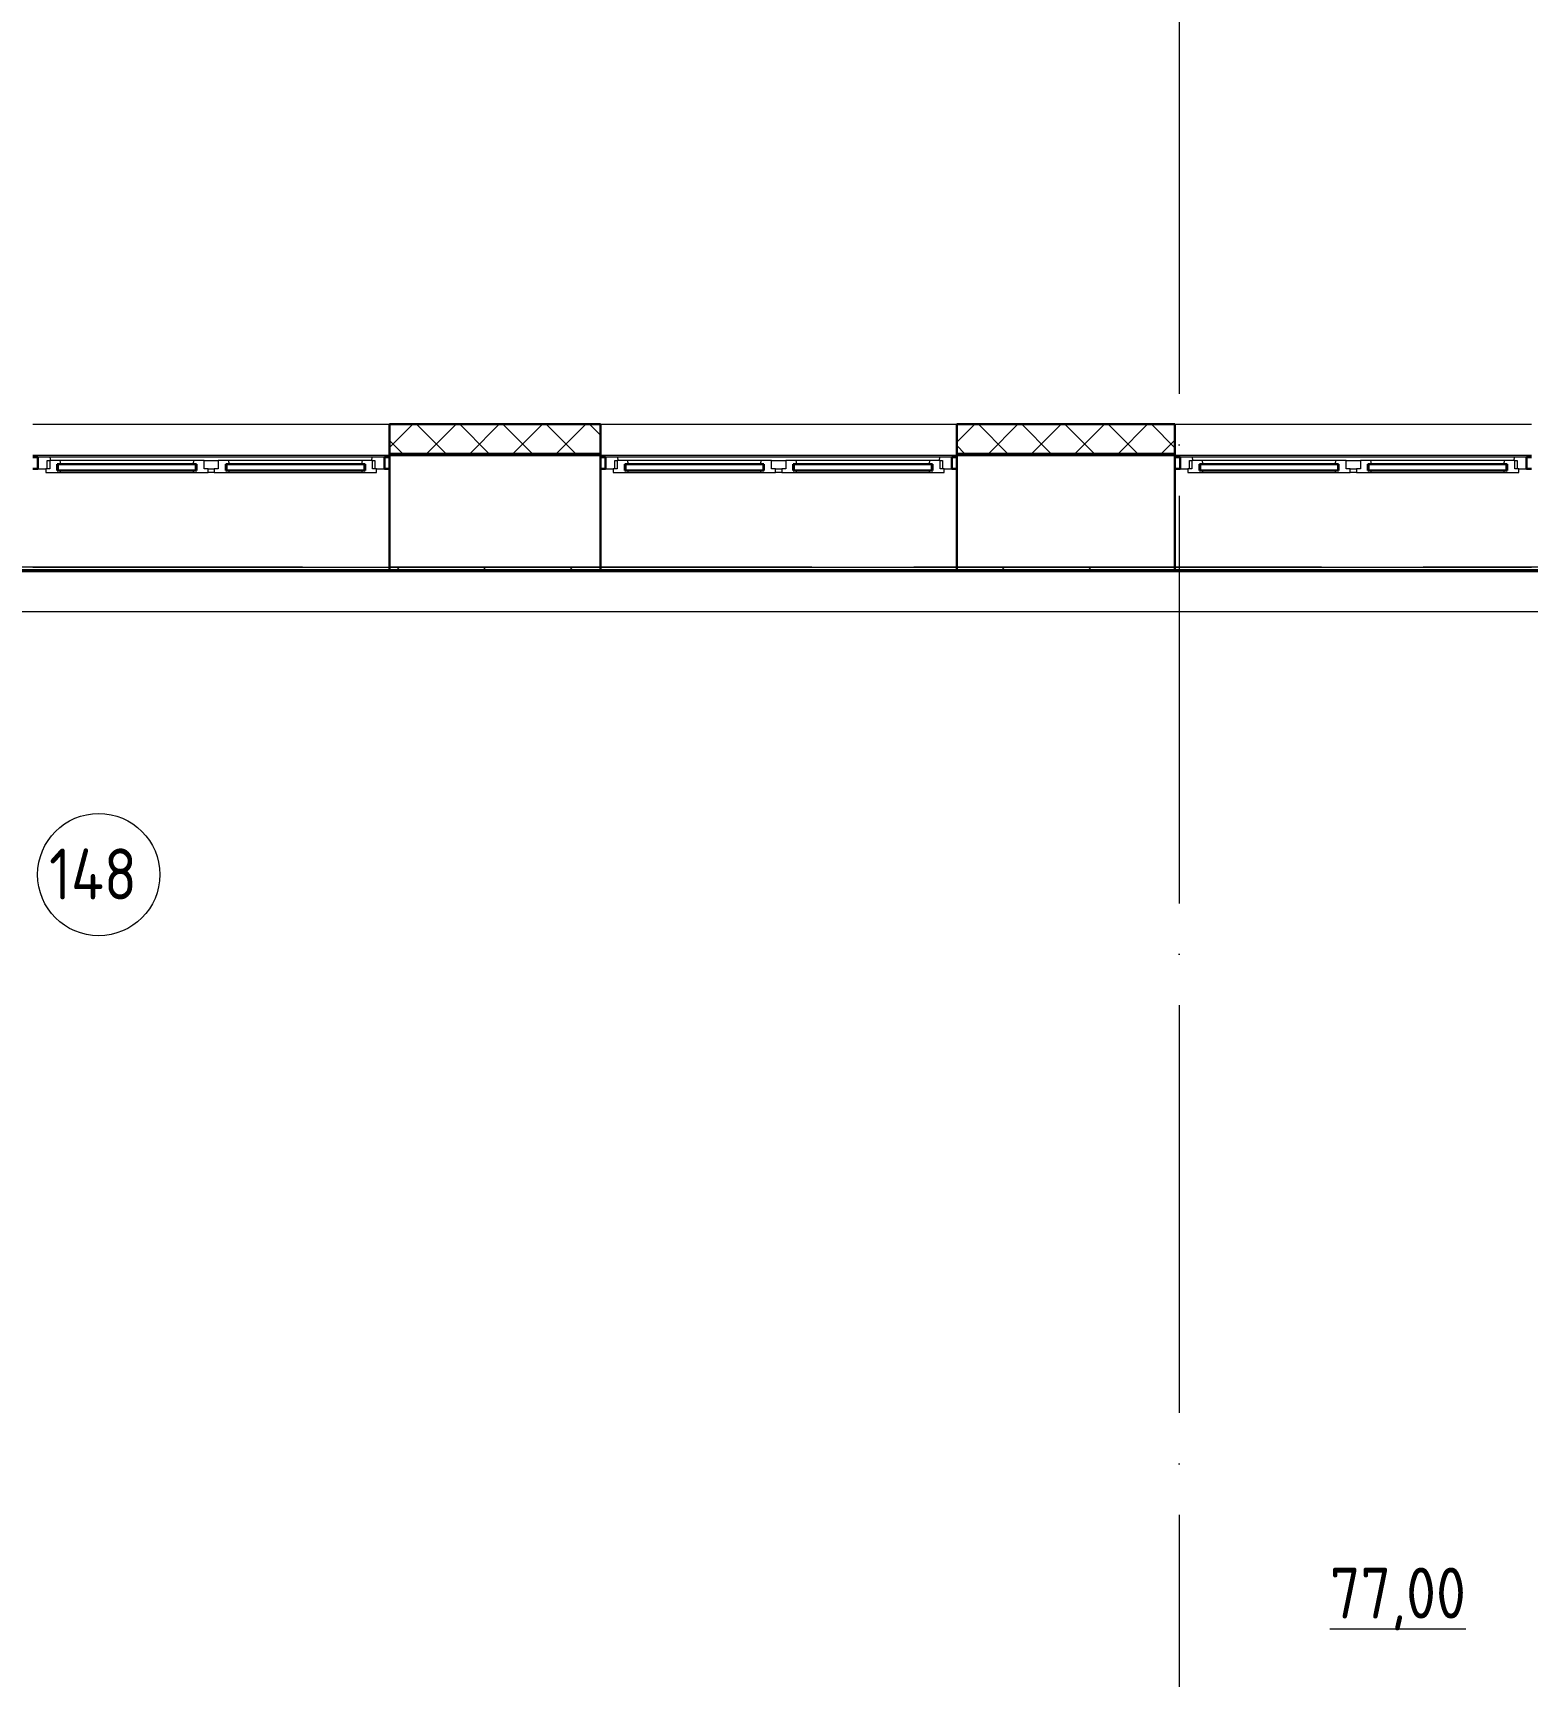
# Model space of a CAD drawing. Header units: millimetres. Extents: x -695119 to 412940, y -249585 to 622758.
# Drawn here: x -7183 to 150, y 102594 to 110657 of the extents above; entities that cross this region are included whole.
import ezdxf

# ---------------------------------------------------------------- set-up
doc = ezdxf.new("R2010")
doc.units = ezdxf.units.MM
doc.linetypes.add('ADSK_Линия сетки', pattern=[25, 20, -2.5, 0, -2.5])
for name, color, linetype, lineweight in [('_ Окна', 252, 'Continuous', 30), ('Марки помещений', 8, 'Continuous', 20), ('Ограждение', 8, 'Continuous', 9), ('Окна', 252, 'Continuous', 9), ('Оси', 252, 'Continuous', 9), ('Стены внутренние', 252, 'Continuous', 18), ('Стены наружные', 252, 'Continuous', 18), ('Стены штриховка', 7, 'Continuous', 9)]:
    doc.layers.add(name, color=color, linetype=linetype, lineweight=lineweight)
doc.styles.add('GOST Common_3', font='', dxfattribs={"height": 3.5})
doc.styles.get('GOST Common_3').set_extended_font_data('GOST type B')

# ---------------------------------------------------------------- blocks, each defined once
blk = doc.blocks.new('1 этаж')
at = {"layer": '_ Окна', "color": 251, "true_color": 0x636466}
for p, q in [((-52107.8, 27398.3), (-52132.8, 27398.3)), ((-52132.8, 27340.3), (-52107.8, 27340.3)), ((-52107.8, 27340.3), (-52107.8, 27398.3)), ((-52009.8, 27364.3), (-52012.8, 27364.3)), ((-52012.8, 27364.3), (-52012.8, 27332.3)), ((-52012.8, 27332.3), (-52009.8, 27332.3)), ((-51332.8, 27364.3), (-52009.8, 27364.3)), ((-52009.8, 27364.3), (-52009.8, 27332.3)), ((-52009.8, 27332.3), (-52009.8, 27364.3)), ((-52009.8, 27332.3), (-51332.8, 27332.3)), ((-51332.8, 27332.3), (-51332.8, 27364.3)), ((-51332.8, 27364.3), (-51332.8, 27332.3)), ((-51329.8, 27364.3), (-51332.8, 27364.3)), ((-51332.8, 27332.3), (-51329.8, 27332.3)), ((-51329.8, 27332.3), (-51329.8, 27364.3)), ((-51182.8, 27364.3), (-51185.8, 27364.3)), ((-51185.8, 27364.3), (-51185.8, 27332.3)), ((-51185.8, 27332.3), (-51182.8, 27332.3)), ((-50505.8, 27364.3), (-51182.8, 27364.3)), ((-51182.8, 27364.3), (-51182.8, 27332.3)), ((-51182.8, 27332.3), (-51182.8, 27364.3)), ((-51182.8, 27332.3), (-50505.8, 27332.3)), ((-50505.8, 27332.3), (-50505.8, 27364.3)), ((-50505.8, 27364.3), (-50505.8, 27332.3)), ((-50502.8, 27364.3), (-50505.8, 27364.3)), ((-50505.8, 27332.3), (-50502.8, 27332.3)), ((-50502.8, 27332.3), (-50502.8, 27364.3)), ((-50382.8, 27398.3), (-50407.8, 27398.3)), ((-50407.8, 27398.3), (-50407.8, 27340.3)), ((-50407.8, 27340.3), (-50382.8, 27340.3)), ((-49322.8, 27398.3), (-49347.8, 27398.3)), ((-49347.8, 27340.3), (-49322.8, 27340.3)), ((-49322.8, 27340.3), (-49322.8, 27398.3)), ((-49224.8, 27364.3), (-49227.8, 27364.3)), ((-49227.8, 27364.3), (-49227.8, 27332.3)), ((-49227.8, 27332.3), (-49224.8, 27332.3)), ((-48547.8, 27364.3), (-49224.8, 27364.3)), ((-49224.8, 27364.3), (-49224.8, 27332.3)), ((-49224.8, 27332.3), (-49224.8, 27364.3)), ((-49224.8, 27332.3), (-48547.8, 27332.3)), ((-48547.8, 27332.3), (-48547.8, 27364.3)), ((-48547.8, 27364.3), (-48547.8, 27332.3)), ((-48544.8, 27364.3), (-48547.8, 27364.3)), ((-48547.8, 27332.3), (-48544.8, 27332.3)), ((-48544.8, 27332.3), (-48544.8, 27364.3)), ((-48397.8, 27364.3), (-48400.8, 27364.3)), ((-48400.8, 27364.3), (-48400.8, 27332.3)), ((-48400.8, 27332.3), (-48397.8, 27332.3)), ((-47720.8, 27364.3), (-48397.8, 27364.3)), ((-48397.8, 27364.3), (-48397.8, 27332.3)), ((-48397.8, 27332.3), (-48397.8, 27364.3)), ((-48397.8, 27332.3), (-47720.8, 27332.3)), ((-47720.8, 27332.3), (-47720.8, 27364.3)), ((-47720.8, 27364.3), (-47720.8, 27332.3)), ((-47717.8, 27364.3), (-47720.8, 27364.3)), ((-47720.8, 27332.3), (-47717.8, 27332.3)), ((-47717.8, 27332.3), (-47717.8, 27364.3)), ((-47597.8, 27398.3), (-47622.8, 27398.3)), ((-47622.8, 27398.3), (-47622.8, 27340.3)), ((-47622.8, 27340.3), (-47597.8, 27340.3)), ((-46502.8, 27398.3), (-46527.8, 27398.3)), ((-46527.8, 27340.3), (-46502.8, 27340.3)), ((-46502.8, 27340.3), (-46502.8, 27398.3)), ((-46404.8, 27364.3), (-46407.8, 27364.3)), ((-46407.8, 27364.3), (-46407.8, 27332.3)), ((-46407.8, 27332.3), (-46404.8, 27332.3)), ((-45727.8, 27364.3), (-46404.8, 27364.3)), ((-46404.8, 27364.3), (-46404.8, 27332.3)), ((-46404.8, 27332.3), (-46404.8, 27364.3)), ((-46404.8, 27332.3), (-45727.8, 27332.3)), ((-45727.8, 27332.3), (-45727.8, 27364.3)), ((-45727.8, 27364.3), (-45727.8, 27332.3)), ((-45724.8, 27364.3), (-45727.8, 27364.3)), ((-45727.8, 27332.3), (-45724.8, 27332.3)), ((-45724.8, 27332.3), (-45724.8, 27364.3)), ((-45577.8, 27364.3), (-45580.8, 27364.3)), ((-45580.8, 27364.3), (-45580.8, 27332.3)), ((-45580.8, 27332.3), (-45577.8, 27332.3)), ((-44900.8, 27364.3), (-45577.8, 27364.3)), ((-45577.8, 27364.3), (-45577.8, 27332.3)), ((-45577.8, 27332.3), (-45577.8, 27364.3)), ((-45577.8, 27332.3), (-44900.8, 27332.3)), ((-44900.8, 27332.3), (-44900.8, 27364.3)), ((-44900.8, 27364.3), (-44900.8, 27332.3)), ((-44897.8, 27364.3), (-44900.8, 27364.3)), ((-44900.8, 27332.3), (-44897.8, 27332.3)), ((-44897.8, 27332.3), (-44897.8, 27364.3)), ((-44777.8, 27398.3), (-44802.8, 27398.3)), ((-44802.8, 27398.3), (-44802.8, 27340.3)), ((-44802.8, 27340.3), (-44777.8, 27340.3))]:
    blk.add_line(p, q, dxfattribs=at)
at = {"layer": '_ Окна', "color": 251, "lineweight": 18, "true_color": 0x636466}
for p, q in [((-52048.4, 27398.3), (-52107.8, 27398.3)), ((-52107.8, 27398.3), (-52107.8, 27340.3)), ((-52107.8, 27340.3), (-52069.8, 27340.3)), ((-52049.8, 27340.3), (-52069.8, 27340.3)), ((-52069.8, 27340.3), (-52069.8, 27323.3)), ((-52061.8, 27340.3), (-52061.8, 27381.3)), ((-52061.8, 27381.3), (-52049.8, 27381.3)), ((-52049.8, 27381.3), (-52049.8, 27340.3)), ((-51999.4, 27381.3), (-52049.8, 27381.3)), ((-52043.8, 27381.3), (-52048.4, 27398.3)), ((-52012.8, 27332.3), (-52012.8, 27364.3)), ((-52012.8, 27364.3), (-51994.8, 27364.3)), ((-51994.8, 27332.3), (-52012.8, 27332.3)), ((-51994.8, 27364.3), (-51999.4, 27381.3)), ((-51997.2, 27323.3), (-51994.8, 27332.3)), ((-51343.2, 27381.3), (-51347.8, 27364.3)), ((-51347.8, 27364.3), (-51329.8, 27364.3)), ((-51329.8, 27332.3), (-51347.8, 27332.3)), ((-51347.8, 27332.3), (-51345.4, 27323.3)), ((-51292.8, 27381.3), (-51343.2, 27381.3)), ((-51329.8, 27364.3), (-51329.8, 27332.3)), ((-51292.8, 27340.3), (-51292.8, 27381.3)), ((-51272.8, 27340.3), (-51292.8, 27340.3)), ((-51272.8, 27323.3), (-51272.8, 27340.3)), ((-51222.8, 27340.3), (-51242.8, 27340.3)), ((-51242.8, 27340.3), (-51242.8, 27323.3)), ((-51222.8, 27381.3), (-51222.8, 27340.3)), ((-51172.4, 27381.3), (-51222.8, 27381.3)), ((-51185.8, 27332.3), (-51185.8, 27364.3)), ((-51185.8, 27364.3), (-51167.8, 27364.3)), ((-51167.8, 27332.3), (-51185.8, 27332.3)), ((-51167.8, 27364.3), (-51172.4, 27381.3)), ((-51170.2, 27323.3), (-51167.8, 27332.3)), ((-50516.2, 27381.3), (-50520.8, 27364.3)), ((-50520.8, 27364.3), (-50502.8, 27364.3)), ((-50502.8, 27332.3), (-50520.8, 27332.3)), ((-50520.8, 27332.3), (-50518.4, 27323.3)), ((-50465.8, 27381.3), (-50516.2, 27381.3)), ((-50502.8, 27364.3), (-50502.8, 27332.3)), ((-50467.2, 27398.3), (-50471.8, 27381.3)), ((-50407.8, 27398.3), (-50467.2, 27398.3)), ((-50465.8, 27340.3), (-50465.8, 27381.3)), ((-50465.8, 27381.3), (-50453.8, 27381.3)), ((-50445.8, 27340.3), (-50465.8, 27340.3)), ((-50453.8, 27381.3), (-50453.8, 27340.3)), ((-50445.8, 27323.3), (-50445.8, 27340.3)), ((-50445.8, 27340.3), (-50407.8, 27340.3)), ((-50407.8, 27340.3), (-50407.8, 27398.3)), ((-49263.4, 27398.3), (-49322.8, 27398.3)), ((-49322.8, 27398.3), (-49322.8, 27340.3)), ((-49322.8, 27340.3), (-49284.8, 27340.3)), ((-49264.8, 27340.3), (-49284.8, 27340.3)), ((-49284.8, 27340.3), (-49284.8, 27323.3)), ((-49276.8, 27340.3), (-49276.8, 27381.3)), ((-49276.8, 27381.3), (-49264.8, 27381.3)), ((-49264.8, 27381.3), (-49264.8, 27340.3)), ((-49214.4, 27381.3), (-49264.8, 27381.3)), ((-49258.8, 27381.3), (-49263.4, 27398.3)), ((-49227.8, 27332.3), (-49227.8, 27364.3)), ((-49227.8, 27364.3), (-49209.8, 27364.3)), ((-49209.8, 27332.3), (-49227.8, 27332.3)), ((-49209.8, 27364.3), (-49214.4, 27381.3)), ((-49212.2, 27323.3), (-49209.8, 27332.3)), ((-48558.2, 27381.3), (-48562.8, 27364.3)), ((-48562.8, 27364.3), (-48544.8, 27364.3)), ((-48544.8, 27332.3), (-48562.8, 27332.3)), ((-48562.8, 27332.3), (-48560.4, 27323.3)), ((-48507.8, 27381.3), (-48558.2, 27381.3)), ((-48544.8, 27364.3), (-48544.8, 27332.3)), ((-48507.8, 27340.3), (-48507.8, 27381.3)), ((-48487.8, 27340.3), (-48507.8, 27340.3)), ((-48487.8, 27323.3), (-48487.8, 27340.3)), ((-48437.8, 27340.3), (-48457.8, 27340.3)), ((-48457.8, 27340.3), (-48457.8, 27323.3)), ((-48437.8, 27381.3), (-48437.8, 27340.3)), ((-48387.4, 27381.3), (-48437.8, 27381.3)), ((-48400.8, 27332.3), (-48400.8, 27364.3)), ((-48400.8, 27364.3), (-48382.8, 27364.3)), ((-48382.8, 27332.3), (-48400.8, 27332.3)), ((-48382.8, 27364.3), (-48387.4, 27381.3)), ((-48385.2, 27323.3), (-48382.8, 27332.3)), ((-47731.2, 27381.3), (-47735.8, 27364.3)), ((-47735.8, 27364.3), (-47717.8, 27364.3)), ((-47717.8, 27332.3), (-47735.8, 27332.3)), ((-47735.8, 27332.3), (-47733.4, 27323.3)), ((-47680.8, 27381.3), (-47731.2, 27381.3)), ((-47717.8, 27364.3), (-47717.8, 27332.3)), ((-47682.2, 27398.3), (-47686.8, 27381.3)), ((-47622.8, 27398.3), (-47682.2, 27398.3)), ((-47680.8, 27340.3), (-47680.8, 27381.3)), ((-47680.8, 27381.3), (-47668.8, 27381.3)), ((-47660.8, 27340.3), (-47680.8, 27340.3)), ((-47668.8, 27381.3), (-47668.8, 27340.3)), ((-47660.8, 27323.3), (-47660.8, 27340.3)), ((-47660.8, 27340.3), (-47622.8, 27340.3)), ((-47622.8, 27340.3), (-47622.8, 27398.3)), ((-46443.4, 27398.3), (-46502.8, 27398.3)), ((-46502.8, 27398.3), (-46502.8, 27340.3)), ((-46502.8, 27340.3), (-46464.8, 27340.3)), ((-46444.8, 27340.3), (-46464.8, 27340.3)), ((-46464.8, 27340.3), (-46464.8, 27323.3)), ((-46456.8, 27340.3), (-46456.8, 27381.3)), ((-46456.8, 27381.3), (-46444.8, 27381.3)), ((-46444.8, 27381.3), (-46444.8, 27340.3)), ((-46394.4, 27381.3), (-46444.8, 27381.3)), ((-46438.8, 27381.3), (-46443.4, 27398.3)), ((-46407.8, 27332.3), (-46407.8, 27364.3)), ((-46407.8, 27364.3), (-46389.8, 27364.3)), ((-46389.8, 27332.3), (-46407.8, 27332.3)), ((-46389.8, 27364.3), (-46394.4, 27381.3)), ((-46392.2, 27323.3), (-46389.8, 27332.3)), ((-45738.2, 27381.3), (-45742.8, 27364.3)), ((-45742.8, 27364.3), (-45724.8, 27364.3)), ((-45724.8, 27332.3), (-45742.8, 27332.3)), ((-45742.8, 27332.3), (-45740.4, 27323.3)), ((-45687.8, 27381.3), (-45738.2, 27381.3)), ((-45724.8, 27364.3), (-45724.8, 27332.3)), ((-45687.8, 27340.3), (-45687.8, 27381.3)), ((-45667.8, 27340.3), (-45687.8, 27340.3)), ((-45667.8, 27323.3), (-45667.8, 27340.3)), ((-45617.8, 27340.3), (-45637.8, 27340.3)), ((-45637.8, 27340.3), (-45637.8, 27323.3)), ((-45617.8, 27381.3), (-45617.8, 27340.3)), ((-45567.4, 27381.3), (-45617.8, 27381.3)), ((-45580.8, 27332.3), (-45580.8, 27364.3)), ((-45580.8, 27364.3), (-45562.8, 27364.3)), ((-45562.8, 27332.3), (-45580.8, 27332.3)), ((-45562.8, 27364.3), (-45567.4, 27381.3)), ((-45565.2, 27323.3), (-45562.8, 27332.3)), ((-44911.2, 27381.3), (-44915.8, 27364.3)), ((-44915.8, 27364.3), (-44897.8, 27364.3)), ((-44897.8, 27332.3), (-44915.8, 27332.3)), ((-44915.8, 27332.3), (-44913.4, 27323.3)), ((-44860.8, 27381.3), (-44911.2, 27381.3)), ((-44897.8, 27364.3), (-44897.8, 27332.3)), ((-44862.2, 27398.3), (-44866.8, 27381.3)), ((-44802.8, 27398.3), (-44862.2, 27398.3)), ((-44860.8, 27340.3), (-44860.8, 27381.3)), ((-44860.8, 27381.3), (-44848.8, 27381.3)), ((-44840.8, 27340.3), (-44860.8, 27340.3)), ((-44848.8, 27381.3), (-44848.8, 27340.3)), ((-44840.8, 27323.3), (-44840.8, 27340.3)), ((-44840.8, 27340.3), (-44802.8, 27340.3)), ((-44802.8, 27340.3), (-44802.8, 27398.3)), ((-52069.8, 27323.3), (-52013.8, 27323.3)), ((-52013.8, 27323.3), (-52012.8, 27324.3)), ((-52012.8, 27324.3), (-52011.8, 27323.3)), ((-52011.8, 27323.3), (-51997.2, 27323.3)), ((-51345.4, 27323.3), (-51330.8, 27323.3)), ((-51330.8, 27323.3), (-51329.8, 27324.3)), ((-51329.8, 27324.3), (-51328.8, 27323.3)), ((-51328.8, 27323.3), (-51272.8, 27323.3)), ((-51242.8, 27323.3), (-51186.8, 27323.3)), ((-51186.8, 27323.3), (-51185.8, 27324.3)), ((-51185.8, 27324.3), (-51184.8, 27323.3)), ((-51184.8, 27323.3), (-51170.2, 27323.3)), ((-50518.4, 27323.3), (-50503.8, 27323.3)), ((-50503.8, 27323.3), (-50502.8, 27324.3)), ((-50502.8, 27324.3), (-50501.8, 27323.3)), ((-50501.8, 27323.3), (-50445.8, 27323.3)), ((-49284.8, 27323.3), (-49228.8, 27323.3)), ((-49228.8, 27323.3), (-49227.8, 27324.3)), ((-49227.8, 27324.3), (-49226.8, 27323.3)), ((-49226.8, 27323.3), (-49212.2, 27323.3)), ((-48560.4, 27323.3), (-48545.8, 27323.3)), ((-48545.8, 27323.3), (-48544.8, 27324.3)), ((-48544.8, 27324.3), (-48543.8, 27323.3)), ((-48543.8, 27323.3), (-48487.8, 27323.3)), ((-48457.8, 27323.3), (-48401.8, 27323.3)), ((-48401.8, 27323.3), (-48400.8, 27324.3)), ((-48400.8, 27324.3), (-48399.8, 27323.3)), ((-48399.8, 27323.3), (-48385.2, 27323.3)), ((-47733.4, 27323.3), (-47718.8, 27323.3)), ((-47718.8, 27323.3), (-47717.8, 27324.3)), ((-47717.8, 27324.3), (-47716.8, 27323.3)), ((-47716.8, 27323.3), (-47660.8, 27323.3)), ((-46464.8, 27323.3), (-46408.8, 27323.3)), ((-46408.8, 27323.3), (-46407.8, 27324.3)), ((-46407.8, 27324.3), (-46406.8, 27323.3)), ((-46406.8, 27323.3), (-46392.2, 27323.3)), ((-45740.4, 27323.3), (-45725.8, 27323.3)), ((-45725.8, 27323.3), (-45724.8, 27324.3)), ((-45724.8, 27324.3), (-45723.8, 27323.3)), ((-45723.8, 27323.3), (-45667.8, 27323.3)), ((-45637.8, 27323.3), (-45581.8, 27323.3)), ((-45581.8, 27323.3), (-45580.8, 27324.3)), ((-45580.8, 27324.3), (-45579.8, 27323.3)), ((-45579.8, 27323.3), (-45565.2, 27323.3)), ((-44913.4, 27323.3), (-44898.8, 27323.3)), ((-44898.8, 27323.3), (-44897.8, 27324.3)), ((-44897.8, 27324.3), (-44896.8, 27323.3)), ((-44896.8, 27323.3), (-44840.8, 27323.3))]:
    blk.add_line(p, q, dxfattribs=at)
at = {"layer": 'Марки помещений', "color": 251, "true_color": 0x636466}
blk.add_circle((-51809.6, 25349.9), 300, dxfattribs=at)
at = {"layer": 'Ограждение', "color": 251, "true_color": 0x636466}
for p, q in [((-52132.8, 26858.3), (-50382.8, 26858.3)), ((-49347.8, 26858.3), (-47597.8, 26858.3)), ((-46527.8, 26858.3), (-44777.8, 26858.3)), ((-44482.8, 26638.3), (-53212.8, 26638.3))]:
    blk.add_line(p, q, dxfattribs=at)
at = {"layer": 'Окна', "color": 251, "true_color": 0x636466}
for p, q in [((-50467.2, 27398.3), (-52048.4, 27398.3)), ((-51343.2, 27381.3), (-51999.4, 27381.3)), ((-51292.8, 27381.3), (-51222.8, 27381.3)), ((-51272.8, 27340.3), (-51242.8, 27340.3)), ((-50516.2, 27381.3), (-51172.4, 27381.3)), ((-47682.2, 27398.3), (-49263.4, 27398.3)), ((-48558.2, 27381.3), (-49214.4, 27381.3)), ((-48507.8, 27381.3), (-48437.8, 27381.3)), ((-48487.8, 27340.3), (-48457.8, 27340.3)), ((-47731.2, 27381.3), (-48387.4, 27381.3)), ((-44862.2, 27398.3), (-46443.4, 27398.3)), ((-45738.2, 27381.3), (-46394.4, 27381.3)), ((-45687.8, 27381.3), (-45617.8, 27381.3)), ((-45667.8, 27340.3), (-45637.8, 27340.3)), ((-44911.2, 27381.3), (-45567.4, 27381.3)), ((-52013.8, 27323.3), (-52011.8, 27323.3)), ((-51997.2, 27323.3), (-51345.4, 27323.3)), ((-51330.8, 27323.3), (-51328.8, 27323.3)), ((-51242.8, 27323.3), (-51272.8, 27323.3)), ((-51186.8, 27323.3), (-51184.8, 27323.3)), ((-51170.2, 27323.3), (-50518.4, 27323.3)), ((-50503.8, 27323.3), (-50501.8, 27323.3)), ((-49228.8, 27323.3), (-49226.8, 27323.3)), ((-49212.2, 27323.3), (-48560.4, 27323.3)), ((-48545.8, 27323.3), (-48543.8, 27323.3)), ((-48457.8, 27323.3), (-48487.8, 27323.3)), ((-48401.8, 27323.3), (-48399.8, 27323.3)), ((-48385.2, 27323.3), (-47733.4, 27323.3)), ((-47718.8, 27323.3), (-47716.8, 27323.3)), ((-46408.8, 27323.3), (-46406.8, 27323.3)), ((-46392.2, 27323.3), (-45740.4, 27323.3)), ((-45725.8, 27323.3), (-45723.8, 27323.3)), ((-45637.8, 27323.3), (-45667.8, 27323.3)), ((-45581.8, 27323.3), (-45579.8, 27323.3)), ((-45565.2, 27323.3), (-44913.4, 27323.3)), ((-44898.8, 27323.3), (-44896.8, 27323.3))]:
    blk.add_line(p, q, dxfattribs=at)
at = {"layer": 'Оси', "color": 251, "linetype": 'ADSK_Линия сетки', "ltscale": 100, "true_color": 0x636466}
for p, q in [((-46507.8, 32208.9), (-46507.8, 10958.3)), ((-807.8, 26858.3), (-72530.1, 26858.3))]:
    blk.add_line(p, q, dxfattribs=at)
at = {"layer": 'Стены внутренние', "color": 251, "true_color": 0x636466}
for p, q in [((-52132.8, 27560.3), (-50382.8, 27560.3)), ((-49347.8, 27560.3), (-47597.8, 27560.3)), ((-46527.8, 27560.3), (-44777.8, 27560.3)), ((-52132.8, 27408.3), (-50382.8, 27408.3)), ((-49347.8, 27408.3), (-47597.8, 27408.3)), ((-46527.8, 27408.3), (-44777.8, 27408.3)), ((-50382.8, 26858.3), (-49347.8, 26858.3)), ((-47597.8, 26858.3), (-46527.8, 26858.3))]:
    blk.add_line(p, q, dxfattribs=at)
at = {"layer": 'Стены внутренние', "color": 251, "lineweight": 30, "true_color": 0x636466}
for p, q in [((-49347.8, 27560.3), (-50382.8, 27560.3)), ((-50382.8, 27560.3), (-50382.8, 27418.3)), ((-49347.8, 27418.3), (-49347.8, 27560.3)), ((-46527.8, 27560.3), (-47597.8, 27560.3)), ((-47597.8, 27560.3), (-47597.8, 27418.3)), ((-46527.8, 27418.3), (-46527.8, 27560.3)), ((-49347.8, 27408.3), (-50382.8, 27408.3)), ((-50382.8, 27408.3), (-50382.8, 26858.3)), ((-49347.8, 26858.3), (-49347.8, 27408.3)), ((-46527.8, 27408.3), (-47597.8, 27408.3)), ((-47597.8, 27408.3), (-47597.8, 26858.3)), ((-46527.8, 26858.3), (-46527.8, 27408.3))]:
    blk.add_line(p, q, dxfattribs=at)
at = {"layer": 'Стены внутренние', "color": 251, "linetype": 'Continuous', "lineweight": 9, "true_color": 0x636466}
for p, q in [((-50380.8, 27447.4), (-50269.9, 27558.3)), ((-50108.3, 27418.3), (-50248.3, 27558.3)), ((-50232, 27560.3), (-50233.2, 27558.3)), ((-50197.8, 27418.3), (-50057.8, 27558.3)), ((-49896.2, 27418.3), (-50036.2, 27558.3)), ((-49985.7, 27418.3), (-49845.7, 27558.3)), ((-49684, 27418.3), (-49824, 27558.3)), ((-49773.5, 27418.3), (-49633.5, 27558.3)), ((-49471.9, 27418.3), (-49611.9, 27558.3)), ((-49561.4, 27418.3), (-49421.4, 27558.3)), ((-49349.8, 27508.3), (-49399.8, 27558.3)), ((-47595.8, 27474.7), (-47512.2, 27558.3)), ((-47350.6, 27418.3), (-47490.6, 27558.3)), ((-47440.1, 27418.3), (-47300.1, 27558.3)), ((-47325, 27558.3), (-47326.2, 27560.3)), ((-47138.4, 27418.3), (-47278.4, 27558.3)), ((-47228, 27418.3), (-47088, 27558.3)), ((-46926.3, 27418.3), (-47066.3, 27558.3)), ((-47015.8, 27418.3), (-46875.8, 27558.3)), ((-46714.2, 27418.3), (-46854.2, 27558.3)), ((-46803.7, 27418.3), (-46663.7, 27558.3)), ((-46738.4, 27558.3), (-46739.1, 27559.4)), ((-46529.8, 27446), (-46642, 27558.3)), ((-50320.4, 27418.3), (-50380.8, 27478.7)), ((-47595.8, 27452.7), (-47597.8, 27449.3)), ((-47562.7, 27418.3), (-47595.8, 27451.4)), ((-46591.6, 27418.3), (-46529.8, 27480))]:
    blk.add_line(p, q, dxfattribs=at)
at = {"layer": 'Стены наружные', "color": 251, "lineweight": 30, "true_color": 0x636466}
for p, q in [((-50382.8, 27418.3), (-50382.8, 27408.3)), ((-49347.8, 27408.3), (-49347.8, 27418.3)), ((-47597.8, 27418.3), (-47597.8, 27408.3)), ((-46527.8, 27408.3), (-46527.8, 27418.3)), ((-50382.8, 26858.3), (-50382.8, 26843.3)), ((-49347.8, 26843.3), (-49347.8, 26858.3)), ((-47597.8, 26858.3), (-47597.8, 26843.3)), ((-46527.8, 26843.3), (-46527.8, 26858.3)), ((-44482.8, 26843.3), (-53212.8, 26843.3)), ((-53212.8, 26838.3), (-44482.8, 26838.3))]:
    blk.add_line(p, q, dxfattribs=at)
at = {"layer": 'Стены наружные', "color": 251, "true_color": 0x636466}
for p, q in [((-49347.8, 26858.3), (-50382.8, 26858.3)), ((-46527.8, 26858.3), (-47597.8, 26858.3))]:
    blk.add_line(p, q, dxfattribs=at)
at = {"layer": 'Стены наружные', "color": 251, "linetype": 'Continuous', "lineweight": 9, "true_color": 0x636466}
for p, q in [((-50348.5, 26843.3), (-50333.5, 26858.3)), ((-49924.3, 26843.3), (-49909.3, 26858.3)), ((-49500, 26843.3), (-49485, 26858.3)), ((-47378.7, 26843.3), (-47363.7, 26858.3)), ((-46954.4, 26843.3), (-46939.4, 26858.3)), ((-46530.2, 26843.3), (-46527.8, 26845.6))]:
    blk.add_line(p, q, dxfattribs=at)
at = {"layer": 'Стены штриховка', "color": 251, "true_color": 0x636466}
for p, q in [((-49349.8, 27558.3), (-50380.8, 27558.3)), ((-50380.8, 27418.3), (-50380.8, 27558.3)), ((-49349.8, 27558.3), (-49349.8, 27418.3)), ((-46529.8, 27558.3), (-47595.8, 27558.3)), ((-47595.8, 27418.3), (-47595.8, 27558.3)), ((-46529.8, 27558.3), (-46529.8, 27418.3)), ((-50382.8, 27418.3), (-49347.8, 27418.3)), ((-47597.8, 27418.3), (-46527.8, 27418.3))]:
    blk.add_line(p, q, dxfattribs=at)
at = {"layer": 'Марки помещений', "color": 251, "true_color": 0x636466, "style": 'GOST Common_3', "width": 0.9}
for s, p in [('148', (-52053, 25227.7)), ('%%U77,00', (-45767.6, 21699.9))]:
    blk.add_text(s, height=250, dxfattribs=at).set_placement(p)

msp = doc.modelspace()

# ---------------------------------------------------------------- block references
msp.add_blockref('1 этаж', (44950.089, 81176.937))

doc.saveas('drawing.dxf')
